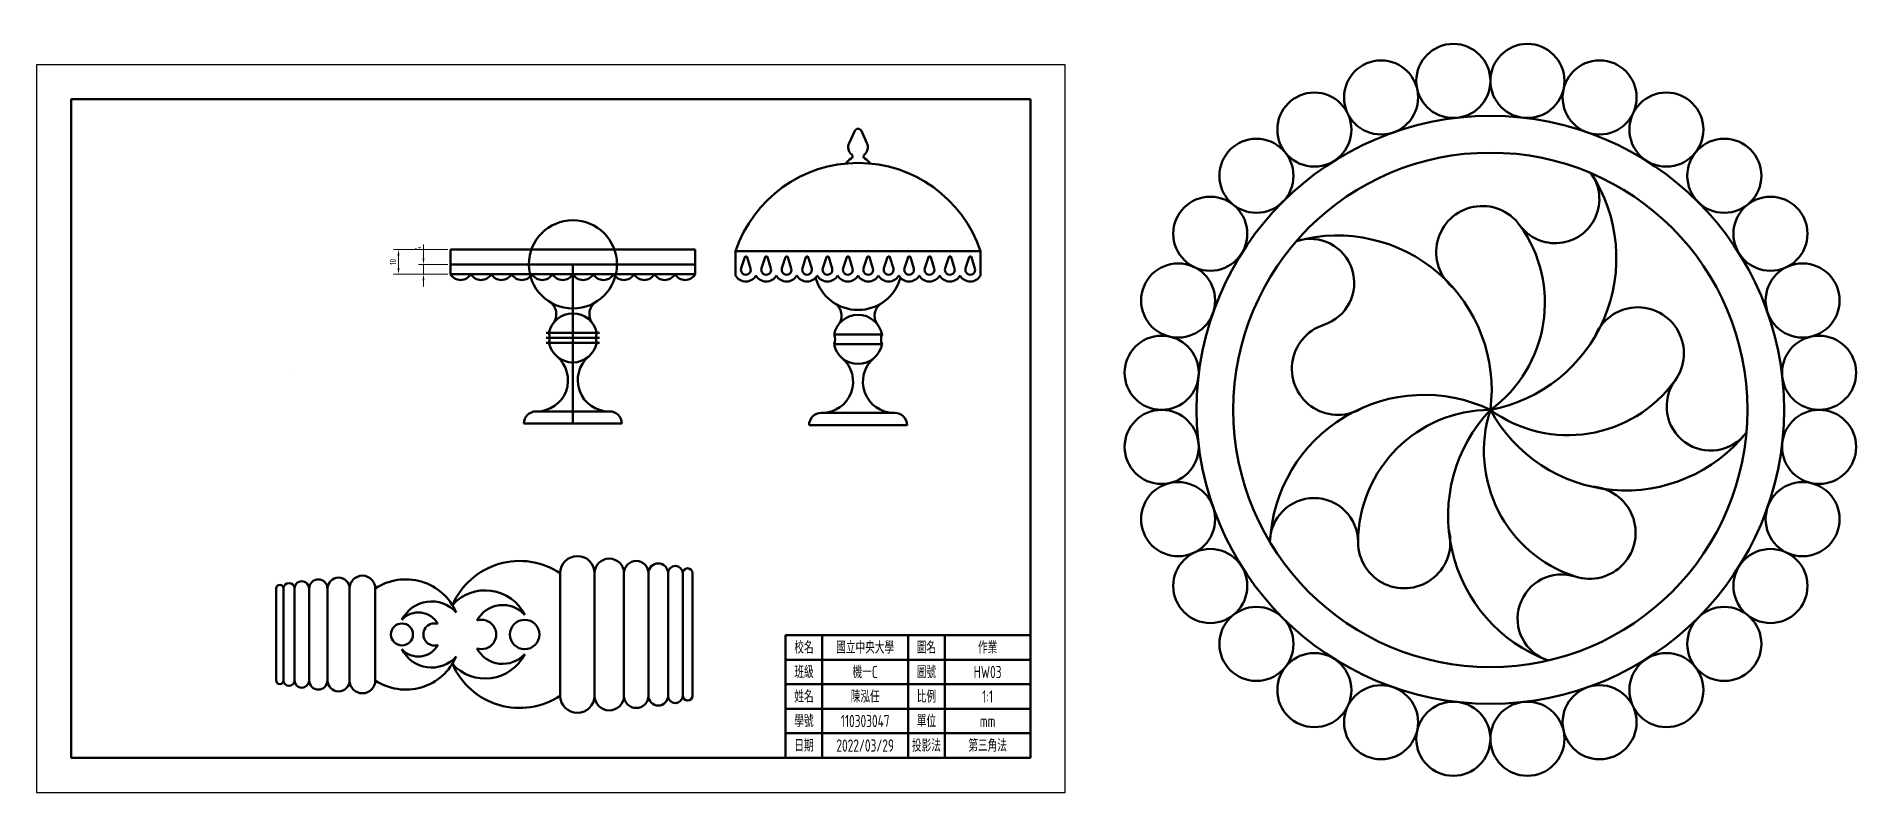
# Model space of a CAD drawing. Header units: millimetres. Extents: x 0 to 746, y 0 to 308.
import ezdxf

# ---------------------------------------------------------------- set-up
doc = ezdxf.new("R2010")
doc.units = ezdxf.units.MM
doc.header["$PDMODE"] = 99
doc.layers.add('輪廓線', color=7, linetype='Continuous', lineweight=50)
doc.styles.get("Standard").update_dxf_attribs({"font": 'iso.shx', "width": 0.75, "bigfont": 'chineset.shx'})
doc.dimstyles.new('CNS', dxfattribs={"dimtxt": 2.5, "dimasz": 2.5, "dimexe": 2, "dimexo": 1, "dimgap": 1, "dimtad": 1, "dimdsep": 46, "dimtxsty": 'Standard', "dimcen": 2.5, "dimclrd": 3, "dimclre": 3, "dimclrt": 1, "dimadec": 0, "dimazin": 0, "dimtfac": 1, "dimtmove": 0, "dimatfit": 0, "dimfxl": 1, "dimlwd": 18, "dimlwe": 18, "dimarcsym": 0})

# ---------------------------------------------------------------- blocks, each defined once
blk = doc.blocks.new('*U1')
at = {"layer": '輪廓線'}
blk.add_arc((0, 6.97), 18.83, 180, 15.03614, dxfattribs=at)
blk = doc.blocks.new('*U2')
at = {"layer": '輪廓線', "color": 0, "linetype": 'ByBlock', "lineweight": -2, "transparency": 16777216}
for p, rotation in [((844.04, 272.16), 216), ((915.71, 230.81), 144), ((782.56, 216.77), 288), ((898.54, 149.87), 72)]:
    blk.add_blockref('*U1', p, dxfattribs=dict(at, rotation=rotation))
blk.add_blockref('*U1', (816.24, 141.19), dxfattribs=at)
blk = doc.blocks.new('*U3')
at = {"layer": '輪廓線'}
blk.add_circle((0, 0), 15.12, dxfattribs=at)
blk = doc.blocks.new('*U4')
at = {"layer": '輪廓線', "color": 0, "linetype": 'ByBlock', "lineweight": -2, "transparency": 16777216}
for p, rotation in [((836.29, 336.39), 102.8571428571428), ((866.54, 336.39), 89.9999999999999), ((806.8, 329.66), 115.7142857142856), ((896.03, 329.66), 77.142857142857), ((779.55, 316.54), 128.5714285714284), ((923.29, 316.54), 64.28571428571418), ((755.9, 297.68), 141.4285714285712), ((946.94, 297.68), 51.42857142857137), ((737.04, 274.03), 154.2857142857141), ((965.79, 274.03), 38.57142857142852), ((723.92, 246.78), 167.142857142857), ((978.92, 246.78), 25.71428571428572), ((717.19, 217.29), 180), ((985.65, 217.29), 12.85714285714291), ((717.19, 187.04), 192.8571428571426), ((723.92, 157.55), 205.7142857142855), ((978.92, 157.55), 347.1428571428568), ((737.04, 130.29), 218.5714285714283), ((965.79, 130.29), 334.2857142857139), ((755.9, 106.64), 231.4285714285711), ((946.94, 106.64), 321.428571428571), ((779.55, 87.79), 244.285714285714), ((923.29, 87.79), 308.5714285714282), ((806.8, 74.66), 257.1428571428568), ((896.03, 74.66), 295.7142857142854), ((836.29, 67.93), 269.9999999999997), ((866.54, 67.93), 282.8571428571425)]:
    blk.add_blockref('*U3', p, dxfattribs=dict(at, rotation=rotation))
blk.add_blockref('*U3', (985.65, 187.04), dxfattribs=at)
blk = doc.blocks.new('*U10')
at = {"layer": '輪廓線'}
for centre, radius, start, end in [((17.93, -32.94), 63, 64.55631, 177.3712), ((-27, -30.06), 18, 0, 180)]:
    blk.add_arc(centre, radius, start, end, dxfattribs=at)
blk = doc.blocks.new('*U11')
at = {"layer": '輪廓線', "color": 0, "linetype": 'ByBlock', "lineweight": -2, "transparency": 16777216}
for p, rotation in [((1035.05, 280.68), 216), ((976.04, 270.25), 288.0000000000001), ((1063.2, 227.78), 144.0000000000001), ((1021.59, 184.66), 72.00000000000006)]:
    blk.add_blockref('*U10', p, dxfattribs=dict(at, rotation=rotation))
blk.add_blockref('*U10', (967.72, 210.91), dxfattribs=at)
blk = doc.blocks.new('*D16')
at = {"layer": 'Defpoints', "color": 0, "transparency": 16777216}
for p in [(158, 215.51), (168.99, 215.51), (168.99, 211.51)]:
    blk.add_point(p, dxfattribs=at)
at = {"layer": '輪廓線', "color": 3, "lineweight": 18, "transparency": 16777216}
for p, q in [((158, 218.01), (158, 223.55)), ((167.99, 215.51), (156, 215.51)), ((167.99, 211.51), (156, 211.51)), ((158, 211.51), (158, 215.51)), ((158, 209.01), (158, 206.51))]:
    blk.add_line(p, q, dxfattribs=at)
at = {"layer": '輪廓線', "color": 3, "transparency": 16777216}
for points in [[(157.58, 218.01), (158.42, 218.01), (158, 215.51)], [(157.58, 209.01), (158.42, 209.01), (158, 211.51)]]:
    blk.add_solid(points, dxfattribs=at)
at = {"layer": '輪廓線', "color": 1, "transparency": 16777216, "insert": (155.75, 222.03), "char_height": 2.5, "attachment_point": 5, "rotation": 90}
blk.add_mtext('4', dxfattribs=at)
blk = doc.blocks.new('*D17')
at = {"layer": 'Defpoints', "color": 0, "transparency": 16777216}
for p in [(147.8, 221.51), (168.99, 221.51), (168.99, 211.51)]:
    blk.add_point(p, dxfattribs=at)
at = {"layer": '輪廓線', "color": 3, "lineweight": 18, "transparency": 16777216}
for p, q in [((167.99, 221.51), (145.8, 221.51)), ((147.8, 214.01), (147.8, 219.01)), ((167.99, 211.51), (145.8, 211.51))]:
    blk.add_line(p, q, dxfattribs=at)
at = {"layer": '輪廓線', "color": 3, "transparency": 16777216}
for points in [[(147.39, 219.01), (148.22, 219.01), (147.8, 221.51)], [(147.39, 214.01), (148.22, 214.01), (147.8, 211.51)]]:
    blk.add_solid(points, dxfattribs=at)
at = {"layer": '輪廓線', "color": 1, "transparency": 16777216, "insert": (145.55, 216.51), "char_height": 2.5, "attachment_point": 5, "rotation": 90}
blk.add_mtext('10', dxfattribs=at)

msp = doc.modelspace()

# ---------------------------------------------------------------- linework, layer by layer
msp.add_lwpolyline([(420, 297), (0, 297), (0, 0), (420, 0)], close=True)
at = {"layer": '輪廓線'}
for p, q in [((331.803, 265.009), (334.076, 269.967)), ((339.075, 265.009), (336.803, 269.967)), ((268.995, 221.507), (168.995, 221.507)), ((168.995, 221.507), (168.995, 215.507)), ((268.995, 215.507), (268.995, 221.507)), ((385.439, 220.896), (285.439, 220.896)), ((285.439, 210.896), (285.439, 220.896)), ((287.705, 213.925), (289.187, 218.44)), ((291.52, 213.883), (290.14, 218.429)), ((296.039, 213.925), (297.52, 218.44)), ((299.853, 213.883), (298.473, 218.429)), ((304.372, 213.925), (305.853, 218.44)), ((308.186, 213.883), (306.807, 218.429)), ((312.705, 213.925), (314.187, 218.44)), ((316.52, 213.883), (315.14, 218.429)), ((321.039, 213.925), (322.52, 218.44)), ((324.853, 213.883), (323.473, 218.429)), ((329.372, 213.925), (330.853, 218.44)), ((333.186, 213.883), (331.807, 218.429)), ((337.705, 213.925), (339.187, 218.44)), ((341.52, 213.883), (340.14, 218.429)), ((346.039, 213.925), (347.52, 218.44)), ((349.853, 213.883), (348.473, 218.429)), ((354.372, 213.925), (355.853, 218.44)), ((358.186, 213.883), (356.807, 218.429)), ((362.705, 213.925), (364.187, 218.44)), ((366.52, 213.883), (365.14, 218.429)), ((371.039, 213.925), (372.52, 218.44)), ((374.853, 213.883), (373.473, 218.429)), ((379.372, 213.925), (380.853, 218.44)), ((383.186, 213.883), (381.807, 218.429)), ((385.439, 210.896), (385.439, 220.896)), ((168.995, 215.507), (268.995, 215.507)), ((168.995, 215.507), (168.995, 211.507)), ((168.995, 211.507), (268.995, 211.507)), ((218.995, 150.507), (218.995, 215.507)), ((268.995, 215.507), (268.995, 211.507)), ((208.097, 187.507), (229.892, 187.507)), ((325.641, 186.896), (345.237, 186.896)), ((208.097, 185.507), (229.892, 185.507)), ((208.097, 183.507), (229.892, 183.507)), ((345.237, 182.896), (325.641, 182.896)), ((105.638, 171.507), (105.638, 171.507)), ((198.995, 150.507), (238.995, 150.507)), ((203.995, 155.507), (233.995, 155.507)), ((238.995, 150.507), (238.995, 150.507)), ((315.439, 149.896), (355.439, 149.896)), ((315.439, 149.896), (315.439, 149.896)), ((350.439, 154.896), (320.439, 154.896)), ((335.439, 149.896), (337.439, 149.896)), ((355.439, 149.896), (355.439, 149.896)), ((97.815, 45.717), (97.815, 83.217)), ((100.815, 45.717), (100.815, 83.217)), ((105.315, 45.717), (105.315, 83.217)), ((111.315, 45.717), (111.315, 83.217)), ((118.815, 45.717), (118.815, 83.217)), ((127.815, 45.717), (127.815, 83.217)), ((138.315, 45.717), (138.315, 83.217)), ((213.864, 39.467), (213.864, 89.467)), ((227.864, 39.467), (227.864, 89.467)), ((239.864, 39.467), (239.864, 89.467)), ((249.864, 39.467), (249.864, 89.467)), ((257.864, 39.467), (257.864, 89.467)), ((263.864, 39.467), (263.864, 89.467)), ((267.864, 39.467), (267.864, 89.467))]:
    msp.add_line(p, q, dxfattribs=at)
for points in [[(405.858, 282.858), (14.142, 282.858), (14.142, 14.142), (405.858, 14.142)], [(405.858, 14.142), (305.858, 14.142), (305.858, 64.142), (405.858, 64.142)], [(305.858, 64.142), (405.858, 64.142), (405.858, 54.142), (305.858, 54.142)], [(305.858, 64.142), (320.858, 64.142), (320.858, 14.142), (305.858, 14.142)], [(305.858, 64.142), (320.858, 64.142), (320.858, 14.142), (305.858, 14.142)], [(320.858, 64.142), (355.858, 64.142), (355.858, 14.142), (320.858, 14.142)], [(320.858, 64.142), (355.858, 64.142), (355.858, 14.142), (320.858, 14.142)], [(355.858, 64.142), (370.858, 64.142), (370.858, 14.142), (355.858, 14.142)], [(370.858, 64.142), (405.858, 64.142), (405.858, 14.142), (370.858, 14.142)], [(305.858, 54.142), (405.858, 54.142), (405.858, 44.142), (305.858, 44.142)], [(305.858, 44.142), (405.858, 44.142), (405.858, 34.142), (305.858, 34.142)], [(305.858, 34.142), (405.858, 34.142), (405.858, 24.142), (305.858, 24.142)], [(305.858, 24.142), (405.858, 24.142), (405.858, 14.142), (305.858, 14.142)]]:
    msp.add_lwpolyline(points, close=True, dxfattribs=at)
for centre, radius in [((593.637, 156.134), 119.957), ((593.637, 156.134), 104.957), ((218.995, 215.507), 18), ((149.218, 64.467), 4.5), ((199.326, 64.467), 6)]:
    msp.add_circle(centre, radius, dxfattribs=at)
for centre, radius, start, end in [((335.439, 269.342), 1.5, 24.624318, 155.375682), ((335.439, 263.342), 4, 155.375682, 229.464198), ((335.439, 263.342), 4, 310.535802, 24.624318), ((335.439, 204.174), 52.722, 18.492225, 161.507775), ((335.439, 253.342), 6, 117.66045, 146.44269), ((335.439, 253.342), 6, 117.66045, 146.44269), ((332.19, 259.542), 1, 297.66045, 49.464198), ((338.689, 259.542), 1, 130.535802, 242.33955), ((335.439, 253.342), 6, 33.55731, 62.33955), ((335.439, 253.342), 6, 33.55731, 62.33955), ((561.897, 199.82), 54, 306, 36), ((289.662, 218.284), 0.5, 16.879748, 161.835448), ((297.995, 218.284), 0.5, 16.879748, 161.835448), ((306.328, 218.284), 0.5, 16.879748, 161.835448), ((314.662, 218.284), 0.5, 16.879748, 161.835448), ((322.995, 218.284), 0.5, 16.879748, 161.835448), ((331.328, 218.284), 0.5, 16.879748, 161.835448), ((339.662, 218.284), 0.5, 16.879748, 161.835448), ((347.995, 218.284), 0.5, 16.879748, 161.835448), ((356.328, 218.284), 0.5, 16.879748, 161.835448), ((364.662, 218.284), 0.5, 16.879748, 161.835448), ((372.995, 218.284), 0.5, 16.879748, 161.835448), ((381.328, 218.284), 0.5, 16.879748, 161.835448), ((173.161, 213.913), 4.811, 210, 330), ((181.495, 213.913), 4.811, 210, 330), ((189.828, 213.913), 4.811, 210, 330), ((198.161, 213.913), 4.811, 210, 330), ((206.495, 213.913), 4.811, 210, 330), ((214.828, 213.913), 4.811, 210, 330), ((223.161, 213.913), 4.811, 210, 330), ((231.495, 213.913), 4.811, 210, 330), ((239.828, 213.913), 4.811, 210, 330), ((248.161, 213.913), 4.811, 210, 330), ((256.495, 213.913), 4.811, 210, 330), ((264.828, 213.913), 4.811, 210, 330), ((289.606, 213.302), 4.811, 210, 330), ((289.606, 213.302), 2, 161.835448, 16.879748), ((297.939, 213.302), 4.811, 210, 330), ((297.939, 213.302), 2, 161.835448, 16.879748), ((306.272, 213.302), 4.811, 210, 330), ((306.272, 213.302), 2, 161.835448, 16.879748), ((314.606, 213.302), 4.811, 210, 330), ((314.606, 213.302), 2, 161.835448, 16.879748), ((335.439, 214.896), 18, 195.749908, 344.250092), ((322.939, 213.302), 4.811, 210, 330), ((322.939, 213.302), 2, 161.835448, 16.879748), ((331.272, 213.302), 4.811, 210, 330), ((331.272, 213.302), 2, 161.835448, 16.879748), ((339.606, 213.302), 4.811, 210, 330), ((339.606, 213.302), 2, 161.835448, 16.879748), ((347.939, 213.302), 4.811, 210, 330), ((347.939, 213.302), 2, 161.835448, 16.879748), ((356.272, 213.302), 4.811, 210, 330), ((356.272, 213.302), 2, 161.835448, 16.879748), ((364.606, 213.302), 4.811, 210, 330), ((364.606, 213.302), 2, 161.835448, 16.879748), ((372.939, 213.302), 4.811, 210, 330), ((372.939, 213.302), 2, 161.835448, 16.879748), ((381.272, 213.302), 4.811, 210, 330), ((381.272, 213.302), 2, 161.835448, 16.879748), ((218.995, 185.507), 10, 11.536959, 168.463041), ((206.245, 195.174), 6, 322.8311, 57.910816), ((231.744, 195.174), 6, 122.089184, 217.1689), ((335.439, 184.896), 10, 11.536959, 168.463041), ((322.689, 194.563), 6, 322.8311, 57.910816), ((348.189, 194.563), 6, 122.089184, 217.1689), ((204.614, 185.507), 5, 336.421822, 23.578178), ((233.375, 185.507), 5, 156.421822, 203.578178), ((321.059, 184.896), 5, 336.421822, 23.578178), ((349.82, 184.896), 5, 156.421822, 203.578178), ((218.995, 185.507), 10, 191.536959, 348.463041), ((335.439, 184.896), 10, 191.536959, 348.463041), ((204.293, 168.209), 12.702, 270, 49.638751), ((233.696, 168.209), 12.702, 130.361249, 270), ((320.737, 167.598), 12.702, 270, 49.638751), ((350.141, 167.598), 12.702, 130.361249, 270), ((625.378, 199.82), 54, 234, 324), ((203.995, 150.507), 5, 90, 180), ((233.995, 150.507), 5, 0, 90), ((320.439, 149.896), 5, 90, 180), ((350.439, 149.896), 5, 0, 90), ((593.637, 102.134), 54, 90, 180), ((644.994, 139.447), 54, 162, 252), ((197.281, 64.467), 30, 56.44269, 156.421822), ((220.864, 89.467), 7, 0, 180), ((233.864, 89.467), 6, 0, 180), ((244.864, 89.467), 5, 0, 180), ((253.864, 89.467), 4, 0, 180), ((260.864, 89.467), 3, 0, 180), ((265.864, 89.467), 2, 0, 180), ((99.315, 83.217), 1.5, 0, 180), ((103.065, 83.217), 2.25, 0, 180), ((108.315, 83.217), 3, 0, 180), ((115.065, 83.217), 3.75, 0, 180), ((123.315, 83.217), 4.5, 0, 180), ((133.065, 83.217), 5.25, 0, 180), ((150.752, 64.467), 22.5, 23.578178, 123.55731), ((183.202, 64.467), 18, 26.3878, 138.189685), ((161.312, 64.467), 13.5, 41.810315, 153.6122), ((190.382, 64.467), 12, 41.810315, 151.647064), ((155.926, 64.467), 9, 28.352936, 138.189685), ((162.439, 64.467), 4.5, 71.769008, 288.230992), ((181.698, 64.467), 6, 251.769008, 108.230992), ((155.926, 64.467), 9, 221.810315, 331.647064), ((150.752, 64.467), 22.5, 236.44269, 336.421822), ((161.312, 64.467), 13.5, 206.3878, 318.189685), ((183.202, 64.467), 18, 221.810315, 333.6122), ((197.281, 64.467), 30, 203.578178, 303.55731), ((190.382, 64.467), 12, 208.352936, 318.189685), ((99.315, 45.717), 1.5, 180, 0), ((103.065, 45.717), 2.25, 180, 0), ((108.315, 45.717), 3, 180, 0), ((115.065, 45.717), 3.75, 180, 0), ((123.315, 45.717), 4.5, 180, 0), ((133.065, 45.717), 5.25, 180, 0), ((220.864, 39.467), 7, 180, 0), ((233.864, 39.467), 6, 180, 0), ((244.864, 39.467), 5, 180, 0), ((253.864, 39.467), 4, 180, 0), ((260.864, 39.467), 3, 180, 0), ((265.864, 39.467), 2, 180, 0)]:
    msp.add_arc(centre, radius, start, end, dxfattribs=at)

# ---------------------------------------------------------------- block references
for name, p in [('*U4', (-257.781, -46.028)), ('*U11', (-419.085, -78.722)), ('*U2', (-257.781, -46.028))]:
    msp.add_blockref(name, p, dxfattribs=at)

# ---------------------------------------------------------------- texts
at = {"char_height": 5, "attachment_point": 5}
for s, width, insert in [('\\pxt0,1,2;校名', 15, (313.358, 59.142)), ('國立中央大學', 35, (338.358, 59.142)), ('圖名', 15, (363.358, 59.142)), ('作業', 35, (388.358, 59.142)), ('班級', 15, (313.358, 49.142)), ('機一C', 35, (338.358, 49.142)), ('圖號', 15, (363.358, 49.142)), ('HW03', 35, (388.358, 49.142)), ('姓名', 15, (313.358, 39.142)), ('陳泓任', 35, (338.358, 39.142)), ('比例', 15, (363.358, 39.142)), ('1:1', 35, (388.358, 39.142)), ('學號', 15, (313.358, 29.142)), ('110303047', 35, (338.358, 29.142)), ('單位', 15, (363.358, 29.142)), ('mm', 35, (388.358, 29.142)), ('日期', 15, (313.358, 19.142)), ('2022/03/29', 35, (338.358, 19.142)), ('投影法', 15, (363.358, 19.142))]:
    msp.add_mtext_dynamic_manual_height_columns(s, width=width, gutter_width=12.5, heights=[0], dxfattribs=dict(at, insert=insert))
at = {"layer": '輪廓線', "insert": (388.358, 19.142), "char_height": 5, "attachment_point": 5}
msp.add_mtext_dynamic_manual_height_columns('第三角法', width=35, gutter_width=12.5, heights=[0], dxfattribs=at)

# ---------------------------------------------------------------- dimensions: what is measured, and where the dimension line sits
at = {"layer": '輪廓線'}
for base, p2, picture, middle in [((147.804, 221.507), (168.995, 221.507), '*D17', (145.554, 216.507)), ((158.001, 215.507), (168.995, 215.507), '*D16', (155.751, 222.028))]:
    dim = msp.add_linear_dim(base=base, p1=(168.995, 211.507), p2=p2, angle=90, dimstyle='CNS', dxfattribs=at)
    dim.commit()
    dim.dimension.update_dxf_attribs({"geometry": picture, "text_midpoint": middle})

doc.saveas('drawing.dxf')
